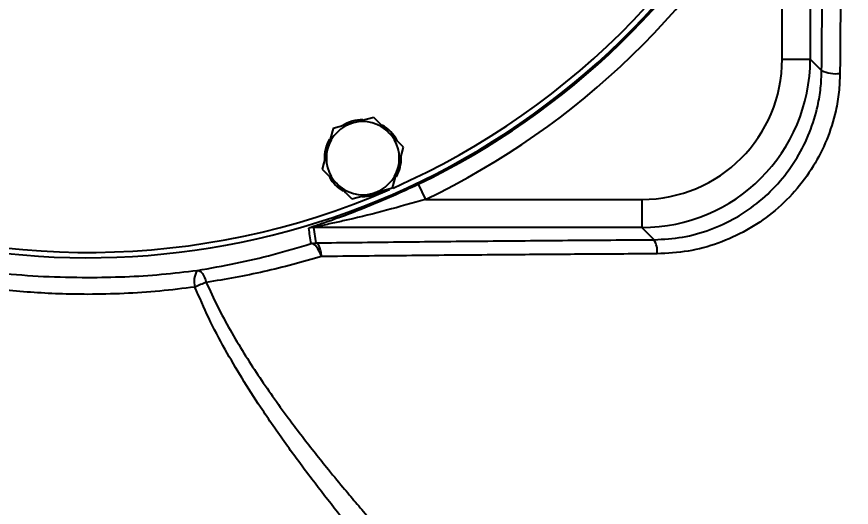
# Model space of a CAD drawing. Header units: millimetres. Extents: x 1726 to 4771, y 590 to 2743.
# Drawn here: x 3106.5 to 3255.2, y 1016.1 to 1103.4 of the extents above; entities that cross this region are included whole.
import ezdxf

# ---------------------------------------------------------------- set-up
doc = ezdxf.new("R2010")
doc.units = ezdxf.units.MM
doc.layers.add('AM_5', color=3, linetype='Continuous', lineweight=25)
doc.styles.add('SLDTEXTSTYLE1', font='txt.shx', dxfattribs={"width": 0.7, "bigfont": 'gbcbig.shx'})
doc.dimstyles.new('SLDDIMSTYLE12$0', dxfattribs={"dimtxt": 12, "dimasz": 10, "dimexe": 0, "dimexo": 0.0625, "dimgap": 0.875, "dimtad": 1, "dimdec": 1, "dimlfac": 1.8, "dimrnd": 1e-09, "dimzin": 12, "dimdsep": 46, "dimtxsty": 'SLDTEXTSTYLE1', "dimcen": 0.09, "dimdle": 8.16, "dimclrd": 3, "dimclre": 3, "dimadec": 0, "dimazin": 3, "dimtfac": 1, "dimtdec": 1, "dimtofl": 0, "dimtmove": 0, "dimatfit": 3, "dimfxl": 0, "dimfrac": 2, "dimtolj": 1, "dimlwd": 5, "dimlwe": 5, "dimarcsym": 0})

# ---------------------------------------------------------------- blocks, each defined once
blk = doc.blocks.new('*D44')
at = {"layer": 'AM_5', "color": 3, "lineweight": 5, "transparency": 16777216}
blk.add_line((3120.31, 1196.48), (2754.24, 1196.48), dxfattribs=at)
at = {"layer": 'AM_5', "color": 3, "linetype": 'Continuous', "lineweight": 5, "transparency": 16777216}
for p, q in [((2754.24, 1186.48), (2754.24, 867.61)), ((3118.41, 857.61), (2754.24, 857.61))]:
    blk.add_line(p, q, dxfattribs=at)
at = {"layer": 'AM_5', "color": 3, "transparency": 16777216}
for points in [[(2752.57, 1186.48), (2755.9, 1186.48), (2754.24, 1196.48)], [(2752.57, 867.61), (2755.9, 867.61), (2754.24, 857.61)]]:
    blk.add_solid(points, dxfattribs=at)
at = {"layer": 'Defpoints', "color": 0, "transparency": 16777216}
for p in [(3120.37, 1196.48), (2754.24, 857.61), (3118.48, 857.61)]:
    blk.add_point(p, dxfattribs=at)
at = {"layer": 'AM_5', "color": 0, "transparency": 16777216, "insert": (2739.65, 967.87), "char_height": 12, "attachment_point": 5, "rotation": 90, "style": 'SLDTEXTSTYLE1'}
blk.add_mtext('\\A1;{\\H2.28571x;340}', dxfattribs=at)

msp = doc.modelspace()

# ---------------------------------------------------------------- linework, layer by layer
at = {"color": 7, "linetype": 'Continuous', "lineweight": 25}
for p, q in [((3247.873, 1150.344), (3247.873, 1095.87)), ((3242.876, 1095.87), (3242.876, 1132.491)), ((3242.876, 1095.87), (3247.873, 1095.87)), ((3247.873, 1095.87), (3249.907, 1093.836)), ((3170.13, 1085.477), (3166.505, 1084.506)), ((3166.505, 1084.506), (3162.88, 1083.535)), ((3162.88, 1083.535), (3161.909, 1079.91)), ((3161.909, 1079.91), (3160.938, 1076.285)), ((3174.466, 1076.545), (3175.437, 1080.17)), ((3173.495, 1072.92), (3174.466, 1076.545)), ((3178.032, 1073.59), (3179.327, 1070.885)), ((3166.245, 1070.978), (3169.87, 1071.949)), ((3169.87, 1071.949), (3173.495, 1072.92)), ((3179.327, 1070.885), (3217.891, 1070.885)), ((3217.891, 1070.885), (3217.891, 1065.888)), ((3217.891, 1065.888), (3159.424, 1065.888)), ((3159.424, 1065.888), (3159.826, 1063.142)), ((3220.068, 1063.711), (3217.891, 1065.888)), ((3158.56, 1065.761), (3158.608, 1065.794)), ((3158.97, 1063.017), (3159.826, 1063.142))]:
    msp.add_line(p, q, dxfattribs=at)
at = {"color": 7, "linetype": 'Continuous', "lineweight": 25, "flags": 128}
for points in [[(3160.832, 1060.722), (3160.638, 1061.222), (3160.417, 1061.686), (3160.177, 1062.099), (3159.926, 1062.449), (3159.672, 1062.723), (3159.422, 1062.913), (3159.186, 1063.012), (3158.97, 1063.017)], [(3138.714, 1058.255), (3138.936, 1058.229), (3139.164, 1058.123), (3139.39, 1057.94), (3139.61, 1057.684), (3139.817, 1057.363), (3140.005, 1056.985), (3140.169, 1056.561), (3140.305, 1056.102)]]:
    msp.add_lwpolyline(points, dxfattribs=at)
at = {"color": 7, "linetype": 'Continuous', "lineweight": 25}
for centre, radius, start, end in [((3119.204, 1196.484), 135.984, 76.23933, 22.21527), ((3119.204, 1196.484), 135, 293.7447, 338.33075), ((3119.204, 1196.484), 135, 203.76417, 293.44666), ((3119.204, 1196.484), 136.249, 295.57992, 332.64079), ((3119.204, 1196.484), 139.247, 295.57992, 332.64079), ((3252.384, 1098.911), 5.648, 243.98066, 277.93426), ((3168.188, 1078.228), 6.5, 105, 165), ((3168.188, 1078.228), 6.84, 89.93579, 122.73088), ((3168.188, 1078.228), 6.5, 45, 105), ((3168.188, 1078.228), 6.84, 27.10079, 59.5403), ((3168.188, 1078.228), 6.5, 345, 45), ((3168.188, 1078.228), 6.84, 150.30109, 182.34074), ((3168.188, 1078.228), 6.5, 165, 225), ((3168.188, 1078.228), 6.84, 330.82958, 1.27048), ((3168.188, 1078.228), 6.5, 285, 345), ((3168.188, 1078.228), 6.84, 209.90012, 239.15798), ((3168.188, 1078.228), 6.5, 225, 285), ((3168.188, 1078.228), 6.84, 268.88543, 300.63763), ((3159.425, 1062.887), 3.002, 90.01032, 106.7446), ((1344.925, 792.942), 1834.04, 8.467991, 8.554675), ((3216.532, 1061.666), 4.085, 353.44892, 30.04444), ((3141.608, 1056.333), 3.474, 146.41113, 197.54303), ((3148.786, 1032.341), 25.229, 109.64306, 114.56848)]:
    msp.add_arc(centre, radius, start, end, dxfattribs=at)
for major_axis, ratio, start_param, end_param in [((-17.699, 17.699), 0.9987828, 2.3568035, 3.9263818), ((21.23, -21.23), 0.9991879, 5.4983961, 7.0679745)]:
    msp.add_ellipse((3217.861, 1095.901), major_axis=major_axis, ratio=ratio, start_param=start_param, end_param=end_param, dxfattribs=at)
for points, knots in [([(3249.907, 1093.836), (3249.926, 1096.562), (3249.964, 1102.015), (3250.052, 1110.063), (3250.162, 1117.957), (3250.287, 1124.984), (3250.416, 1131.113), (3250.545, 1136.432), (3250.686, 1141.549), (3250.79, 1144.742), (3250.842, 1146.338)], [0, 0, 0, 0, 0.1393681, 0.2787363, 0.4221541, 0.565572, 0.6732645, 0.780957, 0.8904785, 1, 1, 1, 1]), ([(3254.151, 1145.913), (3254.094, 1144.288), (3253.981, 1141.036), (3253.825, 1135.715), (3253.682, 1130.084), (3253.552, 1124.091), (3253.441, 1118.024), (3253.347, 1111.937), (3253.271, 1105.89), (3253.208, 1099.683), (3253.179, 1095.44), (3253.164, 1093.318)], [0, 0, 0, 0, 0.1129349, 0.2258698, 0.3411005, 0.4563312, 0.5741729, 0.6796968, 0.7852206, 0.8926103, 1, 1, 1, 1]), ([(3220.068, 1063.711), (3221.766, 1063.809), (3225.161, 1064.005), (3230.09, 1065.386), (3234.721, 1067.538), (3238.942, 1070.455), (3242.618, 1074.069), (3245.627, 1078.211), (3247.874, 1082.762), (3249.161, 1086.973), (3249.79, 1090.695), (3249.868, 1092.789), (3249.907, 1093.836)], [0, 0, 0, 0, 0.109353, 0.2187142, 0.3280632, 0.4374004, 0.546481, 0.6555284, 0.7606059, 0.865666, 0.9328316, 1, 1, 1, 1]), ([(3253.164, 1093.318), (3253.122, 1092.199), (3253.038, 1089.961), (3252.352, 1085.984), (3250.946, 1081.489), (3248.49, 1076.631), (3245.204, 1072.216), (3241.187, 1068.363), (3236.579, 1065.258), (3231.521, 1062.969), (3226.144, 1061.506), (3222.442, 1061.302), (3220.591, 1061.199)], [0, 0, 0, 0, 0.0664835, 0.1329651, 0.2373496, 0.3417564, 0.4506729, 0.5596283, 0.669444, 0.7792789, 0.8896403, 1, 1, 1, 1]), ([(3172.784, 1082.824), (3171.918, 1083.69), (3171.028, 1084.579), (3170.154, 1085.454), (3170.13, 1085.477)], [0, 0, 0, 0, 0.9730048, 1, 1, 1, 1]), ([(3175.437, 1080.17), (3175.216, 1080.392), (3174.339, 1081.269), (3173.449, 1082.159), (3172.784, 1082.824)], [0, 0, 0, 0, 0.2530667, 1, 1, 1, 1]), ([(3160.938, 1076.285), (3160.961, 1076.261), (3161.836, 1075.387), (3162.726, 1074.497), (3163.591, 1073.631)], [0, 0, 0, 0, 0.0269953, 1, 1, 1, 1]), ([(3158.608, 1065.794), (3158.741, 1065.848), (3159.006, 1065.955), (3160.216, 1066.376), (3162.08, 1067.018), (3165.175, 1068.126), (3168.977, 1069.589), (3173.518, 1071.485), (3176.529, 1072.889), (3178.032, 1073.59)], [0, 0, 0, 0, 0.05258332, 0.10424866, 0.23358802, 0.35235404, 0.56779264, 0.78422444, 1, 1, 1, 1]), ([(3163.591, 1073.631), (3164.256, 1072.966), (3165.147, 1072.076), (3166.023, 1071.2), (3166.245, 1070.978)], [0, 0, 0, 0, 0.7469333, 1, 1, 1, 1]), ([(3179.327, 1070.885), (3177.024, 1070.222), (3172.419, 1068.896), (3166.981, 1067.576), (3163.083, 1066.702), (3161.181, 1066.294), (3160.052, 1066.048), (3159.648, 1065.956), (3159.456, 1065.907), (3159.434, 1065.894), (3159.424, 1065.888)], [0, 0, 0, 0, 0.3307571, 0.661265, 0.7793778, 0.9018744, 0.946098, 0.9683612, 0.9854268, 1, 1, 1, 1]), ([(3138.714, 1058.255), (3141.008, 1058.654), (3145.504, 1059.436), (3152.264, 1061.021), (3156.714, 1062.345), (3158.97, 1063.017)], [0, 0, 0, 0, 0.3393773, 0.6649808, 1, 1, 1, 1]), ([(3159.827, 1063.142), (3164.72, 1063.202), (3174.508, 1063.322), (3189.495, 1063.474), (3204.671, 1063.607), (3214.936, 1063.676), (3220.068, 1063.711)], [0, 0, 0, 0, 0.2490639, 0.4981291, 0.7490643, 1, 1, 1, 1]), ([(3089.096, 1060.022), (3091.455, 1059.575), (3096.15, 1058.684), (3103.636, 1057.736), (3111.337, 1057.103), (3116.573, 1057.023), (3119.204, 1056.984)], [0, 0, 0, 0, 0.2508376, 0.4992015, 0.7483815, 1, 1, 1, 1]), ([(3160.832, 1060.722), (3157.42, 1059.758), (3150.588, 1057.828), (3143.735, 1056.678), (3140.305, 1056.102)], [0, 0, 0, 0, 0.4994781, 1, 1, 1, 1]), ([(3220.591, 1061.199), (3218.624, 1061.188), (3212.724, 1061.155), (3202.941, 1061.091), (3190.01, 1060.995), (3175.918, 1060.874), (3165.864, 1060.773), (3160.832, 1060.722)], [0, 0, 0, 0, 0.0968115, 0.2904543, 0.4843107, 0.7418988, 1, 1, 1, 1]), ([(3119.204, 1053.985), (3117.492, 1054.004), (3114.079, 1054.04), (3108.995, 1054.328), (3103.176, 1054.856), (3096.653, 1055.725), (3092.053, 1056.637), (3089.742, 1057.095)], [0, 0, 0, 0, 0.1675022, 0.3339699, 0.5008822, 0.7492364, 1, 1, 1, 1]), ([(3119.204, 1056.984), (3121.408, 1057.013), (3125.814, 1057.071), (3132.364, 1057.506), (3136.597, 1058.005), (3138.714, 1058.255)], [0, 0, 0, 0, 0.3333806, 0.6665454, 1, 1, 1, 1]), ([(3140.305, 1056.102), (3140.957, 1054.671), (3142.27, 1051.79), (3144.545, 1047.603), (3146.958, 1043.55), (3149.495, 1039.625), (3152.129, 1035.794), (3154.687, 1032.266), (3157.145, 1029.011), (3159.423, 1026.083), (3161.939, 1022.939), (3164.424, 1019.911), (3166.908, 1016.956), (3169.14, 1014.346), (3171.304, 1011.857), (3173.334, 1009.554), (3175.275, 1007.377), (3177.123, 1005.325), (3178.956, 1003.311), (3180.705, 1001.403), (3182.366, 999.607), (3183.874, 997.988), (3185.453, 996.304), (3187.028, 994.633), (3188.501, 993.08), (3189.904, 991.61), (3190.959, 990.507), (3191.407, 990.042), (3191.336, 990.116), (3191.328, 990.124)], [0, 0, 0, 0, 0.04077079, 0.08207531, 0.12407134, 0.16427708, 0.20524345, 0.24761808, 0.28126345, 0.31597656, 0.34952417, 0.39342356, 0.42704291, 0.46138007, 0.4951175, 0.5272403, 0.55731621, 0.58912945, 0.61943525, 0.65207422, 0.68360843, 0.714046, 0.74339909, 0.78619543, 0.82764538, 0.86784953, 0.93054301, 0.99208194, 1, 1, 1, 1]), ([(3138.296, 1055.286), (3136.21, 1055.029), (3132.062, 1054.518), (3125.654, 1054.074), (3121.356, 1054.015), (3119.204, 1053.985)], [0, 0, 0, 0, 0.3354831, 0.6671857, 1, 1, 1, 1]), ([(3185.535, 989.484), (3185.028, 990.051), (3183.997, 991.202), (3182.148, 993.285), (3180.281, 995.405), (3178.479, 997.467), (3175.944, 1000.393), (3172.542, 1004.376), (3168.216, 1009.565), (3163.697, 1015.152), (3159.08, 1021.086), (3154.47, 1027.312), (3150.3, 1033.328), (3146.687, 1038.955), (3143.575, 1044.26), (3140.713, 1049.652), (3139.085, 1053.447), (3138.296, 1055.286)], [0, 0, 0, 0, 0.0595747, 0.1209562, 0.163076, 0.206264, 0.2506137, 0.3332282, 0.4168663, 0.5006421, 0.5835312, 0.6674878, 0.7505293, 0.8140491, 0.874927, 0.9394163, 1, 1, 1, 1])]:
    msp.add_open_spline(points, degree=3, knots=knots, dxfattribs=at)
msp.add_open_spline([(3160.832, 1060.722), (3160.795, 1061.046), (3160.721, 1061.693), (3160.48, 1062.467), (3160.173, 1063.01), (3159.942, 1063.098), (3159.826, 1063.142)], degree=3, dxfattribs=at)

# ---------------------------------------------------------------- dimensions: what is measured, and where the dimension line sits
at = {"layer": 'AM_5'}
dim = msp.add_linear_dim(base=(2754.238, 857.606), p1=(3120.374, 1196.484), p2=(3118.476, 857.606), angle=90, text='{\\H2.28571x;340}', dimstyle='SLDDIMSTYLE12$0', override={"dimlfac": 1}, dxfattribs=at)
dim.commit()
dim.dimension.update_dxf_attribs({"geometry": '*D44', "text_midpoint": (2754.238, 967.865), "dimtype": 160})

doc.saveas('drawing.dxf')
